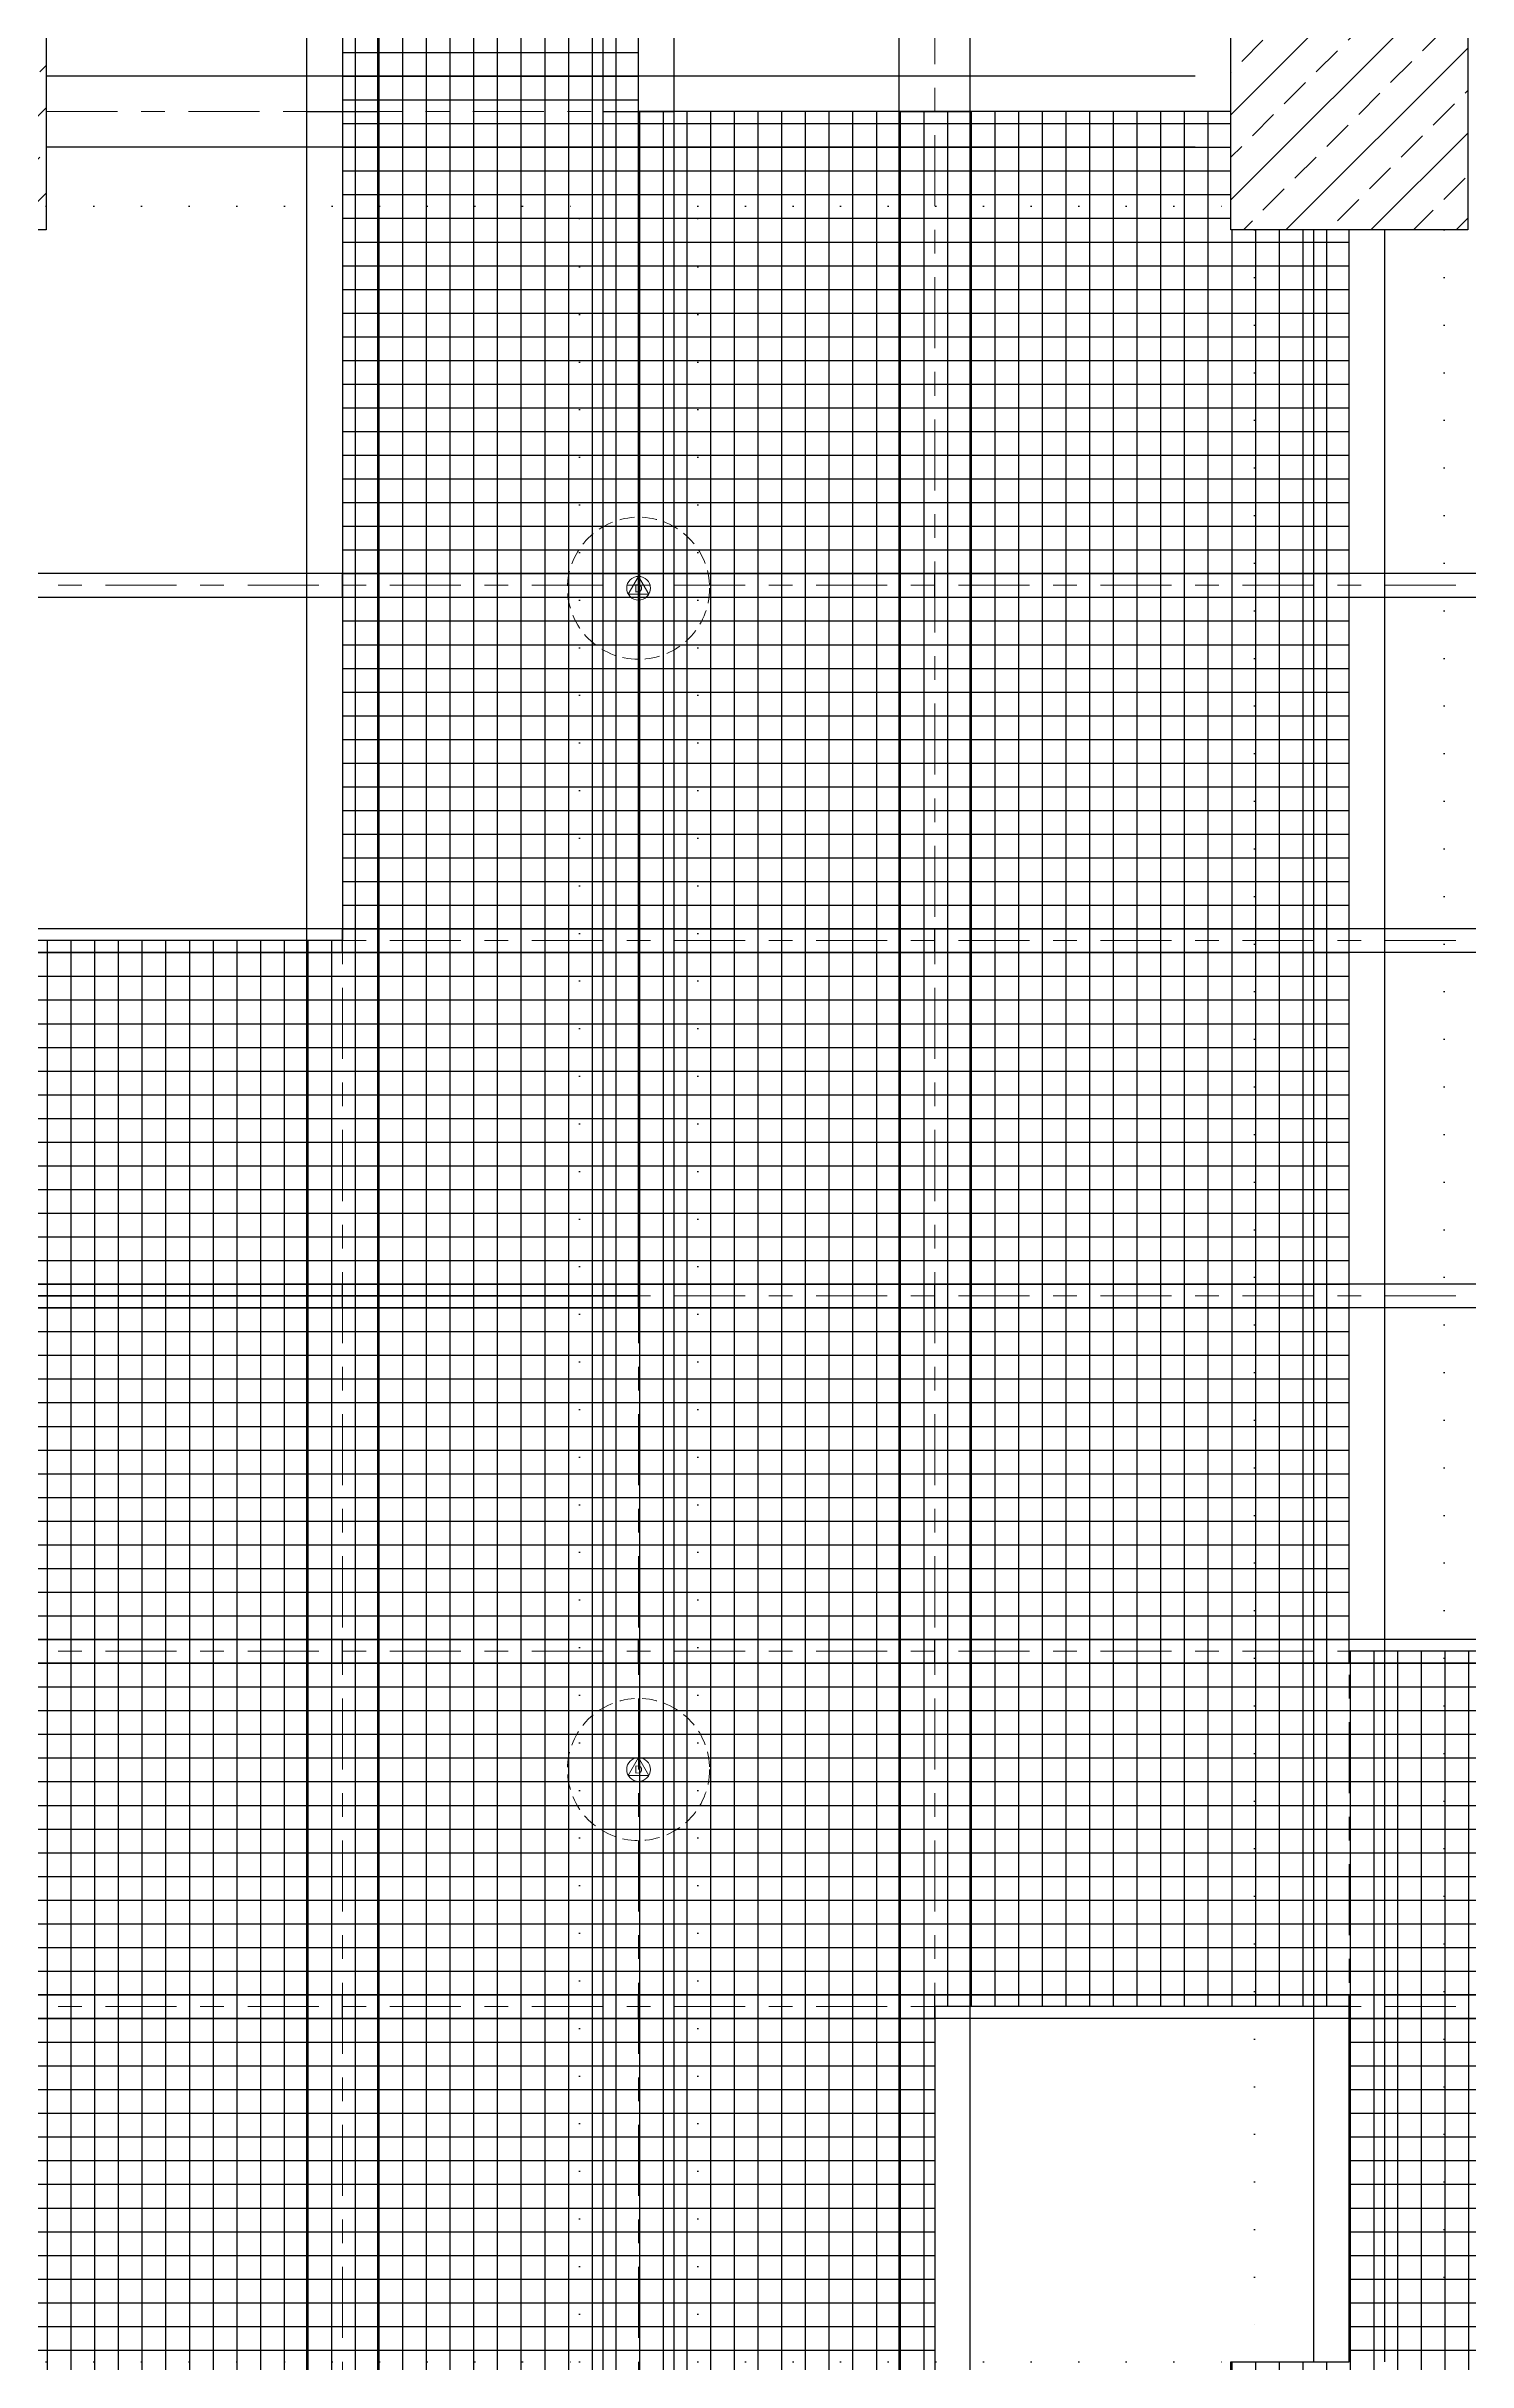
# Model space of a CAD drawing. Header units: centimetres. Extents: x 405564 to 502064, y 46284 to 60634.
# Drawn here: x 444750 to 445350, y 53533 to 54510 of the extents above; entities that cross this region are included whole.
import ezdxf
from ezdxf.enums import TextEntityAlignment as Align

# ---------------------------------------------------------------- set-up
doc = ezdxf.new("R2010")
doc.units = ezdxf.units.CM
for name, pattern in [('ACAD_ISO07W100', [3, 0, -3]), ('DOT', [0.25, 0, -0.25]), ('HIDDEN', [9.525, 6.35, -3.175]), ('XKITLINE03', [6, 3, -1, 1, -1])]:
    doc.linetypes.add(name, pattern=pattern)
doc.layers.get('0').update_dxf_attribs({"color": 8, "lineweight": 9})
doc.layers.add('0-KRCN-AYDINLATMA-130426', color=8, linetype='Continuous', lineweight=9)
doc.layers.add('0-KRCN-MİMARİ-220526', color=8, linetype='Continuous', lineweight=9)
for name, color, linetype in [('AS_DOS_TERAS_UST', 8, 'ACAD_ISO07W100'), ('AS_PRFL_CELIK', 8, 'Continuous'), ('AS_PRFL_CELIK AKS', 8, 'Continuous'), ('AS_PRFL_CELIK KEDI YOLU', 8, 'Continuous'), ('AS_PRFL_CELIK PLATFORM IZGARA', 8, 'Continuous'), ('AS_TA_BETONARME', 5, 'Continuous'), ('AS_TA_HIDDEN', 8, 'HIDDEN'), ('AS_TA_TARAMA', 8, 'Continuous')]:
    doc.layers.add(name, color=color, linetype=linetype)
doc.styles.add('2', font='arial.ttf', dxfattribs={"width": 0.9, "height": 200})
pattern_1 = [(225, (17560.68, -7819.299), (17.96051, -17.96051), []), (225, (17542.72, -7819.299), (17.96051, -17.96051), [12.7, -6.35])]

# ---------------------------------------------------------------- blocks, each defined once
blk = doc.blocks.new('KD')
at = {"layer": '0-KRCN-AYDINLATMA-130426'}
for p, q in [((0, 5), (-4.33, -2.5)), ((4.33, -2.5), (0, 5)), ((4.33, -2.5), (-4.33, -2.5))]:
    blk.add_line(p, q, dxfattribs=at)
at = {"layer": '0-KRCN-AYDINLATMA-130426', "linetype": 'HIDDEN'}
blk.add_circle((0, 0), 30, dxfattribs=at)
at = {"layer": '0-KRCN-AYDINLATMA-130426'}
blk.add_circle((0, 0), 5, dxfattribs=at)
at = {"layer": '0-KRCN-AYDINLATMA-130426', "style": '2'}
blk.add_text('D', height=3.36, dxfattribs=at).set_placement((0, 0), align=Align.MIDDLE_CENTER)
blk = doc.blocks.new('G$C27E741DA')
at = {"layer": '0-KRCN-AYDINLATMA-130426'}
for p in [(6935.68, 7147.24), (6935.68, 6648.55)]:
    blk.add_blockref('KD', p, dxfattribs=at)
blk = doc.blocks.new('PLATFORM IZGARASI VE KEDI YOLU YERLESIMI')
at = {"layer": 'AS_PRFL_CELIK KEDI YOLU', "transparency": 33554687}
h = blk.add_hatch(dxfattribs=at)
h.set_pattern_fill('_USER', color=15, scale=10, double=1, pattern_type=0)
h.set_pattern_definition([(0, (-443149.746, -16832.563), (0, 10), []), (90, (-443149.746, -16832.563), (-10, 6e-16), [])])
h.paths.add_polyline_path([(7550, -2400), (7500, -2400), (7500, -2300), (7550, -2300), (7550, -1900), (7975, -1900), (7975, -2175), (8100, -2175), (8100, -1900), (8100, -1800), (8100, -1250), (7975, -1250), (7975, -1800), (7125, -1800), (7125, -950), (7250, -950), (7250, -750), (7125, -750), (7125, -800), (6050, -800), (6050, -750), (5924.58, -750), (5924.58, -800), (3050, -800), (3050, -550), (2925, -550), (2925, -800), (1975, -800), (1975, -550), (1850, -550), (1850, -800), (1125, -800), (1125, -900), (1250, -900), (1250, -950), (1375, -950), (1375, -900), (6950, -900), (6950, -1250), (6775, -1250), (6775, -1400), (6950, -1400), (6950, -1700), (7000, -1700), (7000, -1800), (3900, -1800), (3900, -1700), (3950, -1700), (3950, -1550), (3775, -1550), (3775, -1800), (614.97, -1800), (614.97, -1900), (1190, -1900), (1190, -1940), (1290, -1940), (1290, -1900), (2450, -1900), (2450, -2175), (1725, -2175), (1725, -2700), (1550, -2700), (1550, -2850), (1850, -2850), (1850, -2275), (2575, -2275), (2575, -1900), (3350, -1900), (3350, -2300), (3400, -2300), (3400, -2400), (3350, -2400), (3350, -3300), (3400, -3300), (3400, -3400), (3350, -3400), (3350, -3556.25), (3525, -3556.25), (3525, -3000), (3650, -3000), (3650, -2850), (3525, -2850), (3525, -1900), (4850, -1900), (4850, -2350), (4725, -2350), (4725, -2545), (4850, -2545), (4850, -2850), (4975, -2850), (4975, -1900), (7375, -1900), (7375, -2350), (7000, -2350), (7000, -2400), (6950, -2400), (6950, -3000), (6775, -3000), (6775, -2850), (6650, -2850), (6650, -3000), (6650, -3150), (6950, -3150), (6950, -3300), (7000, -3300), (7000, -3400), (6950, -3400), (6950, -4337.5), (6525, -4337.5), (6525, -4493.75), (7125, -4493.75), (7125, -3712.5), (7250, -3712.5), (7250, -3556.25), (7125, -3556.25), (7125, -2550), (7375, -2550), (7375, -2700), (7975, -2700), (7975, -3000), (8100, -3000), (8100, -2550), (7550, -2550)])
at = {"layer": 'AS_PRFL_CELIK PLATFORM IZGARA', "transparency": 33554687}
h = blk.add_hatch(dxfattribs=at)
h.set_pattern_fill('_USER', color=256, scale=10, double=1, pattern_type=0)
h.set_pattern_definition([(0, (-443149.746, -56832.563), (0, 10), []), (90, (-443149.746, -56832.563), (-10, 6e-16), [])])
h.paths.add_polyline_path([(1550, -2400), (1500, -2400), (1500, -2100), (1290, -2100), (1290, -1940), (720, -1940), (720, -2100), (1155, -2100), (1155, -2350), (50, -2350), (50, -4025), (220, -4025), (220, -4690), (900, -4690), (900, -4650), (1000, -4650), (1000, -4690), (1500, -4690), (1500, -4650), (1600, -4650), (1600, -4690), (2100, -4690), (2100, -4650), (2200, -4650), (2200, -4690), (2700, -4690), (2700, -4650), (2800, -4650), (2800, -4690), (3300, -4690), (3300, -4650), (3400, -4650), (3400, -4690), (3775, -4690), (3775, -4337.5), (3950, -4337.5), (3950, -4025), (3775, -4025), (3775, -3556.25), (3650, -3556.25), (2575, -3556.25), (2575, -3000), (2150, -3000), (2150, -2400), (2100, -2400), (2100, -2350), (1850, -2350), (1850, -2850), (1550, -2850)])
h.paths.add_polyline_path([(900, -3300), (1000, -3300), (1000, -3400), (900, -3400)], flags=16)
h.paths.add_polyline_path([(1500, -3300), (1600, -3300), (1600, -3400), (1500, -3400)], flags=16)
h.paths.add_polyline_path([(1550, -3556.25), (1850, -3556.25), (1850, -3868.75), (1550, -3868.75)], flags=16)
h.paths.add_polyline_path([(1975, -3150), (2150, -3150), (2150, -3300), (2100, -3300), (2100, -3350), (1975, -3350)], flags=16)
h.paths.add_polyline_path([(2150, -3868.75), (2575, -3868.75), (2575, -4025), (2150, -4025)], flags=16)
at = {"layer": 'AS_PRFL_CELIK KEDI YOLU', "color": 4}
blk.add_lwpolyline([(2450, -2175), (1725, -2175), (1725, -2700), (1550, -2700), (1550, -2850), (1850, -2850), (1850, -2275), (2575, -2275)], dxfattribs=at)
at = {"layer": 'AS_PRFL_CELIK PLATFORM IZGARA'}
blk.add_lwpolyline([(2575, -3000), (2150, -3000), (2150, -2400), (2100, -2400), (2100, -2350), (1850, -2350), (1850, -2850), (1550, -2850), (1550, -2400), (1500, -2400), (1500, -2100)], dxfattribs=at)
blk.add_lwpolyline([(2150, -3300), (2150, -3150), (1975, -3150), (1975, -3350), (2100, -3350), (2100, -3300)], close=True, dxfattribs=at)
blk = doc.blocks.new('A$C48c69b65')
at = {"layer": 'AS_PRFL_CELIK'}
for p, q in [((1710, -3350), (1710, -140)), ((1740, -3350), (1740, -140)), ((1835, -3350), (1835, -140)), ((1865, -3350), (1865, -140)), ((1960, -3350), (1960, -140)), ((1990, -3350), (1990, -140)), ((1600, -2335), (2085, -2335)), ((1710, -2350), (1740, -2350)), ((1835, -2350), (1865, -2350)), ((1960, -2350), (1990, -2350)), ((1600, -2365), (2085, -2365)), ((2135, -3300), (2135, -2400)), ((2165, -3300), (2165, -2400)), ((50, -2545), (7535, -2545)), ((1725, -2555), (1725, -2545)), ((1850, -2555), (1850, -2545)), ((1975, -2555), (1975, -2545)), ((2150, -2555), (2150, -2545)), ((50, -2555), (7535, -2555)), ((50, -2695), (7535, -2695)), ((1725, -2705), (1725, -2695)), ((1850, -2705), (1850, -2695)), ((1975, -2705), (1975, -2695)), ((2150, -2705), (2150, -2695)), ((50, -2705), (7535, -2705)), ((50, -2845), (7535, -2845)), ((1725, -2855), (1725, -2845)), ((1850, -2855), (1850, -2845)), ((1975, -2855), (1975, -2845)), ((2150, -2855), (2150, -2845)), ((50, -2855), (7535, -2855)), ((50, -2995), (7535, -2995)), ((1725, -3005), (1725, -2995)), ((1850, -3005), (1850, -2995)), ((1975, -3005), (1975, -2995)), ((2150, -3005), (2150, -2995)), ((50, -3005), (7535, -3005)), ((50, -3145), (7535, -3145)), ((1725, -3155), (1725, -3145)), ((1850, -3155), (1850, -3145)), ((1975, -3155), (1975, -3145)), ((2150, -3155), (2150, -3145)), ((50, -3155), (7535, -3155))]:
    blk.add_line(p, q, dxfattribs=at)
at = {"layer": 'AS_PRFL_CELIK AKS', "linetype": 'XKITLINE03', "lineweight": 0, "ltscale": 10}
for p, q in [((1725, -140), (1725, -4493.75)), ((1850, -140), (1850, -4493.75)), ((1975, -140), (1975, -4493.75)), ((1600, -2350), (2085, -2350)), ((2150, -3300), (2150, -2400)), ((7535, -2550), (50, -2550)), ((7535, -2700), (50, -2700)), ((7535, -2850), (50, -2850)), ((7535, -3000), (50, -3000)), ((7535, -3150), (50, -3150))]:
    blk.add_line(p, q, dxfattribs=at)
blk = doc.blocks.new('A$C6A10300A')
at = {"layer": 'AS_PRFL_CELIK'}
blk.add_blockref('PLATFORM IZGARASI VE KEDI YOLU YERLESIMI', (5085.68, -3801.45), dxfattribs=at)
at = {"layer": 'AS_TA_TARAMA'}
h = blk.add_hatch(dxfattribs=at)
h.set_pattern_fill('ANSI33', color=256, scale=4, angle=180)
h.set_pattern_definition(pattern_1)
h.paths.add_polyline_path([(6585.68, -6101.45), (6685.68, -6101.45), (6685.68, -6201.45), (6585.68, -6201.45)])
h = blk.add_hatch(dxfattribs=at)
h.set_pattern_fill('ANSI33', color=256, scale=4, angle=180)
h.set_pattern_definition(pattern_1)
h.paths.add_polyline_path([(7185.68, -6101.45), (7285.68, -6101.45), (7285.68, -6201.45), (7185.68, -6201.45)])
at = {"layer": 'AS_DOS_TERAS_UST', "linetype": 'DOT', "ltscale": 80}
for p, q in [((6685.68, -6191.45), (6910.68, -6191.45)), ((6910.68, -7101.45), (6910.68, -6191.45)), ((6960.68, -6191.45), (7185.68, -6191.45)), ((6960.68, -7101.45), (6960.68, -6191.45)), ((7195.68, -6201.45), (7195.68, -7101.45)), ((7275.68, -6201.45), (7275.68, -7101.45)), ((6685.68, -7101.45), (6910.68, -7101.45)), ((6960.68, -7101.45), (7185.68, -7101.45))]:
    blk.add_line(p, q, dxfattribs=at)
at = {"layer": 'AS_TA_BETONARME'}
for points in [[(6585.68, -6101.45), (6685.68, -6101.45), (6685.68, -6201.45), (6585.68, -6201.45)], [(7185.68, -6101.45), (7285.68, -6101.45), (7285.68, -6201.45), (7185.68, -6201.45)]]:
    blk.add_lwpolyline(points, close=True, dxfattribs=at)
at = {"layer": 'AS_TA_HIDDEN', "linetype": 'ByBlock'}
blk.add_lwpolyline([(6035.68, -5171.45), (6685.68, -5171.45), (6685.68, -6201.45), (6585.68, -6201.45), (6585.68, -6151.45), (6035.68, -6151.45)], dxfattribs=at)
blk.add_blockref('A$C48c69b65', (5085.68, -3801.45))

msp = doc.modelspace()

# ---------------------------------------------------------------- block references
at = {"layer": '0-KRCN-AYDINLATMA-130426'}
msp.add_blockref('G$C27E741DA', (438064.07, 47134.02), dxfattribs=at)

# ---------------------------------------------------------------- next in the draw order: block references
at = {"layer": '0-KRCN-MİMARİ-220526'}
msp.add_blockref('A$C6A10300A', (438064.07, 60634.02), dxfattribs=at)

doc.saveas('drawing.dxf')
